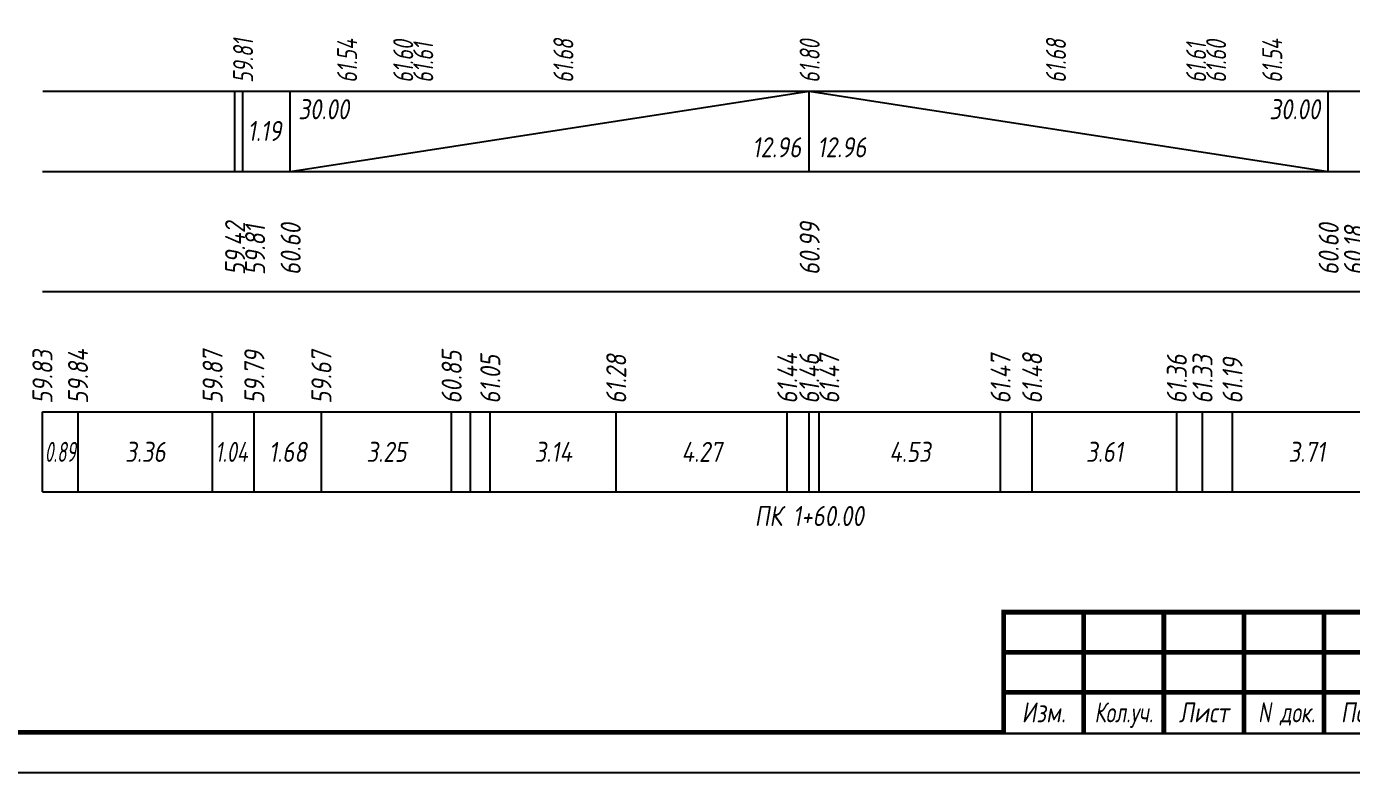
# Model space of a CAD drawing. Extents: x -717 to 1451, y -133302 to 233.
# Drawn here: x 78 to 243.4, y -2520.4 to -2427.4 of the extents above; entities that cross this region are included whole.
import ezdxf
from ezdxf.enums import TextEntityAlignment as Align

# ---------------------------------------------------------------- set-up
doc = ezdxf.new("R2010")
doc.units = 0
for name, color, linetype in [('Зарамочное оформление', 7, 'Continuous'), ('Код_510', 7, 'Continuous'), ('Код_514', 1, 'Continuous'), ('Код_516', 1, 'Continuous'), ('Подписи поперечников', 7, 'Continuous'), ('Таблица', 7, 'Continuous')]:
    doc.layers.add(name, color=color, linetype=linetype)
doc.styles.add('М', font='romand.shx', dxfattribs={"width": 0.8, "oblique": 10, "height": 2.5})

# ---------------------------------------------------------------- blocks, each defined once
blk = doc.blocks.new('Штамп')
at = {"linetype": 'Continuous'}
blk.add_wipeout([(199.95, -411.25), (384.95, -411.25), (384.95, -426.25), (199.95, -426.25)], dxfattribs=at).dxf.layer = 'Зарамочное оформление'
at = {"layer": 'Зарамочное оформление', "linetype": 'Continuous', "lineweight": -3, "const_width": 0.6, "flags": 128}
for points in [[(199.95, -426.25), (199.95, -411.25), (384.95, -411.25)], [(209.95, -411.25), (209.95, -426.25)], [(219.95, -411.25), (219.95, -426.25)], [(229.95, -411.25), (229.95, -426.25)], [(239.95, -411.25), (239.95, -426.25)], [(199.95, -416.25), (264.95, -416.25)], [(199.95, -421.25), (264.95, -421.25)]]:
    blk.add_lwpolyline(points, dxfattribs=at)
at = {"layer": 'Зарамочное оформление', "linetype": 'Continuous', "style": 'М', "oblique": 10}
for s, width, p in [('Изм.', 0.8, (204.95, -423.75)), ('Кол.уч.', 0.7, (214.95, -423.75)), ('Лист', 0.8, (224.95, -423.75)), ('N док.', 0.7, (235.28, -423.75)), ('Подпись', 0.8, (247.45, -423.75))]:
    blk.add_text(s, height=2.5, dxfattribs=dict(at, width=width)).set_placement(p, align=Align.MIDDLE_CENTER)
blk = doc.blocks.new('шифр')
blk.add_blockref('Штамп', (0, -2149))

msp = doc.modelspace()

# ---------------------------------------------------------------- linework, layer by layer
at = {"flags": 128}
msp.add_lwpolyline([(-30.054, -2520.421), (389.946, -2520.421), (389.946, -2223.421), (-30.054, -2223.421)], close=True, dxfattribs=at)
at = {"const_width": 0.6, "flags": 128}
msp.add_lwpolyline([(-10.054, -2515.421), (384.946, -2515.421), (384.946, -2228.421), (-10.054, -2228.421)], close=True, dxfattribs=at)
at = {"layer": 'Код_510'}
for p, q in [((79.946, -2485.421), (79.946, -2475.421)), ((84.387, -2485.421), (84.387, -2475.421)), ((101.189, -2485.421), (101.189, -2475.421)), ((106.395, -2485.421), (106.395, -2475.421)), ((114.776, -2485.421), (114.776, -2475.421)), ((131.032, -2485.421), (131.032, -2475.421)), ((133.4, -2485.421), (133.4, -2475.421)), ((135.862, -2485.421), (135.862, -2475.421)), ((151.584, -2485.421), (151.584, -2475.421)), ((172.939, -2485.421), (172.939, -2475.421)), ((175.681, -2485.421), (175.681, -2475.421)), ((176.932, -2485.421), (176.932, -2475.421)), ((199.571, -2485.421), (199.571, -2475.421)), ((203.514, -2485.421), (203.514, -2475.421)), ((221.576, -2485.421), (221.576, -2475.421)), ((224.783, -2485.421), (224.783, -2475.421)), ((228.527, -2485.421), (228.527, -2475.421))]:
    msp.add_line(p, q, dxfattribs=at)
at = {"layer": 'Код_516'}
for p, q in [((103.946, -2445.421), (103.946, -2435.421)), ((104.946, -2445.421), (104.946, -2435.421)), ((104.946, -2445.421), (104.946, -2435.421)), ((110.883, -2445.421), (110.883, -2435.421)), ((110.883, -2445.421), (175.681, -2435.421)), ((175.681, -2445.421), (175.681, -2435.421)), ((175.681, -2435.421), (240.48, -2445.421)), ((240.48, -2445.421), (240.48, -2435.421))]:
    msp.add_line(p, q, dxfattribs=at)
at = {"layer": 'Таблица'}
for p, q in [((80, -2435.421), (284.925, -2435.421)), ((79.946, -2445.421), (284.87, -2445.421)), ((79.946, -2460.421), (284.87, -2460.421)), ((79.946, -2475.421), (284.87, -2475.421)), ((79.946, -2485.421), (284.87, -2485.421))]:
    msp.add_line(p, q, dxfattribs=at)

# ---------------------------------------------------------------- texts
at = {"layer": 'Код_510', "style": 'М', "oblique": 10, "width": 0.8}
for s, p in [('59.83', (79.946, -2474.421)), ('59.84', (84.387, -2474.421)), ('59.87', (101.189, -2474.421)), ('59.79', (106.395, -2474.421)), ('59.67', (114.776, -2474.421)), ('60.85', (131.032, -2474.421)), ('61.05', (135.862, -2474.421)), ('61.28', (151.584, -2474.421)), ('61.44', (172.939, -2474.421)), ('61.46', (175.681, -2474.421)), ('61.47', (178.181, -2474.421)), ('61.47', (199.571, -2474.421)), ('61.48', (203.514, -2474.421)), ('61.33', (224.783, -2474.421)), ('61.36', (221.576, -2474.421)), ('61.19', (228.527, -2474.421))]:
    msp.add_text(s, height=2.5, rotation=90, dxfattribs=at).set_placement(p, align=Align.MIDDLE_LEFT)
at = {"layer": 'Код_510', "style": 'М', "oblique": 10}
for s, width, p in [('0.89', 0.6, (82.166, -2480.421)), ('3.36', 0.8, (92.788, -2480.421)), ('1.04', 0.7, (103.548, -2480.421)), ('1.68', 0.8, (110.585, -2480.421)), ('3.25', 0.8, (122.904, -2480.421)), ('3.14', 0.8, (143.723, -2480.421)), ('4.27', 0.8, (162.262, -2480.421)), ('4.53', 0.8, (188.251, -2480.421)), ('3.61', 0.8, (212.545, -2480.421)), ('3.71', 0.8, (237.794, -2480.421))]:
    msp.add_text(s, height=2.5, dxfattribs=dict(at, width=width)).set_placement(p, align=Align.MIDDLE_CENTER)
at = {"layer": 'Код_514', "style": 'М', "oblique": 10, "width": 0.7}
for s, p in [('59.81', (105, -2434.382)), ('61.54', (117.985, -2434.382)), ('61.60', (124.985, -2434.382)), ('61.61', (127.485, -2434.382)), ('61.68', (144.985, -2434.382)), ('61.80', (175.735, -2434.382)), ('61.68', (206.485, -2434.382)), ('61.61', (223.985, -2434.382)), ('61.60', (226.485, -2434.382)), ('61.54', (233.485, -2434.382))]:
    msp.add_text(s, height=2.5, rotation=90, dxfattribs=at).set_placement(p, align=Align.MIDDLE_LEFT)
at = {"layer": 'Код_516', "style": 'М', "oblique": 10, "width": 0.8}
msp.add_text('30.00', height=2.5, dxfattribs=at).set_placement((111.883, -2436.421), align=Align.TOP_LEFT)
msp.add_text('30.00', height=2.5, dxfattribs=at).set_placement((239.48, -2436.421), align=Align.TOP_RIGHT)
msp.add_text('1.19', height=2.5, dxfattribs=at).set_placement((107.666, -2440.38), align=Align.MIDDLE_CENTER)
msp.add_text('12.96', height=2.5, dxfattribs=at).set_placement((174.681, -2444.421), align=Align.BOTTOM_RIGHT)
msp.add_text('12.96', height=2.5, dxfattribs=at).set_placement((176.681, -2444.421), align=Align.BOTTOM_LEFT)
for s, p in [('59.42', (104, -2458.371)), ('60.99', (175.735, -2458.371)), ('59.81', (106.5, -2458.371)), ('60.60', (110.937, -2458.371)), ('60.60', (240.534, -2458.371)), ('60.18', (243.688, -2458.371))]:
    msp.add_text(s, height=2.5, rotation=90, dxfattribs=at).set_placement(p, align=Align.MIDDLE_LEFT)
at = {"layer": 'Подписи поперечников', "style": 'М', "oblique": 10, "width": 0.8}
msp.add_text('ПК 1+60.00', height=2.5, dxfattribs=at).set_placement((175.681, -2490.421), align=Align.BOTTOM_CENTER)

# ---------------------------------------------------------------- next in the draw order: block references
msp.add_blockref('шифр', (0, 59.829))

doc.saveas('drawing.dxf')
